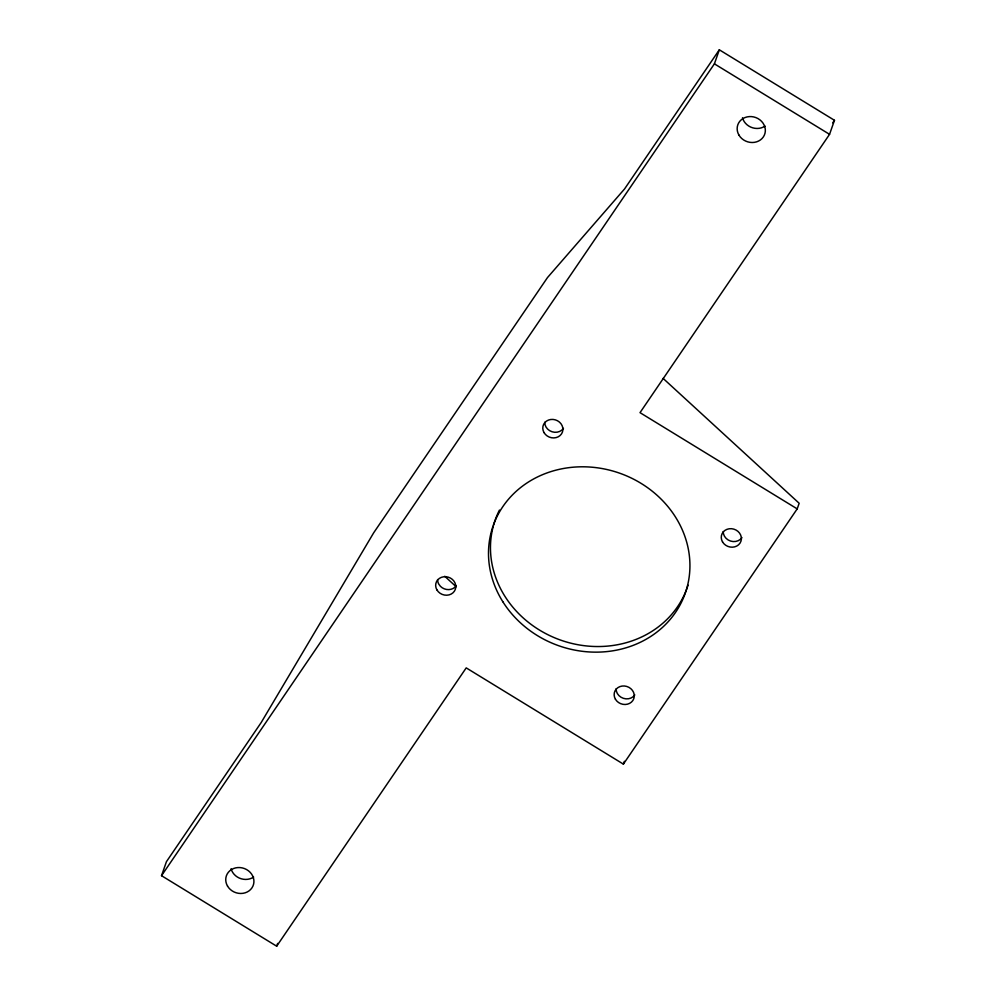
<?xml version="1.0" encoding="UTF-8"?>
<svg xmlns="http://www.w3.org/2000/svg" width="996" height="996" viewBox="0 0 996 996"><rect width="100%" height="100%" fill="white"/><g stroke="black" fill="none" stroke-linecap="round" stroke-linejoin="round"><path stroke-width="1.49" d="M161.526 875.696L166.444 861.665L261.213 722.498L373.674 532.81L547.489 277.573L624.554 188.954L719.324 49.8L834.474 120.304L829.556 134.336L640.017 412.655L797.198 508.881L623.384 764.119L466.215 667.88L276.676 946.2L161.526 875.696L714.406 63.844L719.324 49.8M276.676 946.2L277.66 943.386M623.384 764.119L624.368 761.305M797.198 508.881L799.166 503.266L663.099 378.393M832.731 122.869L834.474 120.304M714.406 63.844L829.556 134.336M444.739 576.261L456.18 586.744M253.631 877.065A14.255 12.811 19.3 0 1 231.072 868.761M765.053 126.094A14.255 12.811 19.3 0 1 742.493 117.789M456.33 585.636A10.184 9.151 19.3 0 1 440.444 586.333L438.887 584.291A10.184 9.151 19.3 0 1 437.618 579.572M741.933 537.603A10.184 9.151 19.3 0 1 730.516 541.04A10.184 9.151 19.3 0 1 723.221 531.54M563.45 428.33A10.184 9.151 19.3 0 1 552.045 431.766A10.184 9.151 19.3 0 1 544.737 422.267M688.037 585.15A101.791 91.495 19.3 0 1 565.927 641.835A101.791 91.495 19.3 0 1 493.095 526.847M493.481 525.415A101.791 91.495 19.3 0 1 499.444 510.064M634.813 694.909A10.184 9.151 19.3 0 1 623.396 698.333A10.184 9.151 19.3 0 1 616.101 688.846M544.04 432.613A10.184 9.151 19.3 0 0 561.483 433.945A10.184 9.151 19.3 0 0 553.017 419.428A10.184 9.151 19.3 0 0 544.04 432.613M722.523 541.886A10.184 9.151 19.3 0 0 739.966 543.218A10.184 9.151 19.3 0 0 731.5 528.702A10.184 9.151 19.3 0 0 722.523 541.886M436.92 589.906A10.184 9.151 19.3 0 0 454.363 591.25A10.184 9.151 19.3 0 0 445.897 576.721A10.184 9.151 19.3 0 0 436.92 589.906M615.404 699.18A10.184 9.151 19.3 0 0 632.846 700.524A10.184 9.151 19.3 0 0 624.38 685.995A10.184 9.151 19.3 0 0 615.404 699.18M227.499 886.029A14.255 12.811 19.3 0 0 251.926 887.909A14.255 12.811 19.3 0 0 240.073 867.578A14.255 12.811 19.3 0 0 227.499 886.029M738.92 135.058A14.255 12.811 19.3 0 0 763.347 136.938A14.255 12.811 19.3 0 0 751.494 116.607A14.255 12.811 19.3 0 0 738.92 135.058M502.831 601.733A101.791 91.495 19.3 0 0 677.255 609.776A101.791 91.495 19.3 0 0 587.565 466.912A101.791 91.495 19.3 0 0 502.831 601.733"/></g></svg>
